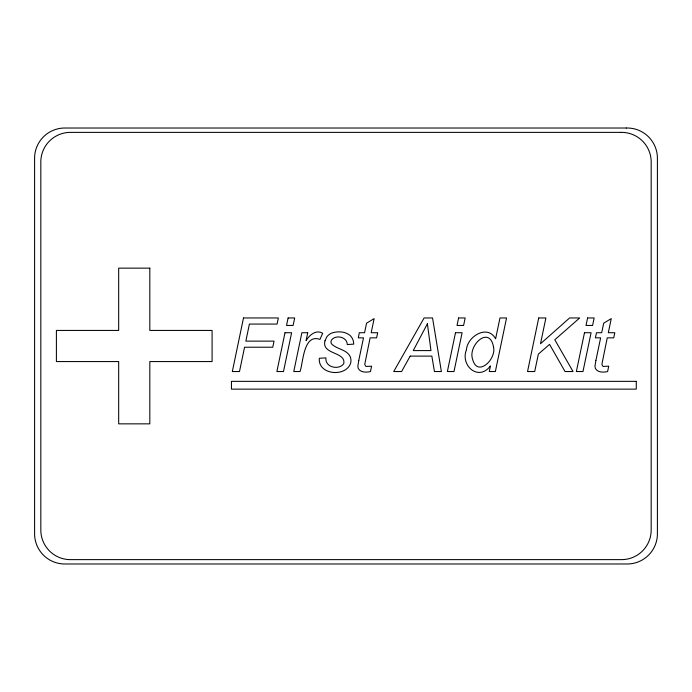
<?xml version="1.0" encoding="UTF-8"?>
<svg xmlns="http://www.w3.org/2000/svg" width="692" height="692" viewBox="0 0 692 692"><rect width="100%" height="100%" fill="white"/><g stroke="black" fill="none" stroke-linecap="round" stroke-linejoin="round"><path stroke-width="1.04" d="M493.543 347.09C496.527 359.165 477.177 378.074 472.506 358.897C467.974 345.325 489.555 324.859 493.543 347.09M324.989 340.81C321.244 354.849 346.009 351.38 343.768 363.637C338.933 370.583 324.73 367.322 325.932 357.868L319.315 358.274C317.827 374.813 345.42 377.486 350.524 363.508A10.138 10.138 0 0 0 350.178 356.622C346.649 349.175 336.416 349.365 331.347 343.647L330.932 341.935L331.407 340.17C335.551 334.297 347.272 336.805 347.272 344.564L353.742 344.123L353.439 341.502A11.366 11.366 0 0 0 349.78 335.222C345.074 331.468 338.431 331.234 332.8 332.67A11.92 11.92 0 0 0 326.814 336.866L324.989 340.81M466.451 349.728C460.016 365.627 478.674 381.776 490.438 365.912L489.27 371.535L495.368 371.535L506.553 317.957L499.979 317.957L495.593 338.829C487.782 324.02 467.368 336.251 466.451 349.728M358.785 360.394L357.833 366.276L358.274 368.533C360.731 372.703 366.345 372.486 370.48 371.578L371.578 366.163L366.345 366.449L365.454 365.982L364.779 364.191L370.116 337.843L376.586 337.843L377.685 332.722L371.18 332.722L374.138 318.614L366.57 323.181L364.563 332.722L359.338 332.722L358.274 337.843L363.499 337.843L358.785 360.394M595.916 360.394L594.964 366.276L595.405 368.533C597.862 372.703 603.476 372.486 607.611 371.578L608.709 366.163L603.476 366.449L602.585 365.982L601.91 364.191L607.247 337.843L613.717 337.843L614.816 332.722L608.311 332.722L611.27 318.614L603.701 323.181L601.694 332.722L596.469 332.722L595.405 337.843L600.63 337.843L595.916 360.394M307.724 332.722L306.08 340.654C309.298 335.127 316.14 329.21 322.671 333.267L319.972 339.409C303.321 333.293 303.174 363.101 300.051 371.535L293.763 371.535L301.876 332.722L307.724 332.722M243.506 317.957L232.322 371.535L239.493 371.535L244.57 347.228L272.752 347.228L274.032 341.13L245.85 341.13L249.397 324.064L277.06 324.064L278.34 317.957L243.506 317.957M284.992 332.722L276.878 371.535L283.495 371.535L291.609 332.722L284.992 332.722M455.492 332.722L447.378 371.535L453.995 371.535L462.109 332.722L455.492 332.722M538.722 317.957L527.538 371.535L534.7 371.535L538.35 354.14L549.569 344.382L565.035 371.535L573.037 371.535L554.802 339.772L579.688 317.957L569.602 317.957L540.513 343.76L545.884 317.957L538.722 317.957M584.481 332.722L576.367 371.535L582.975 371.535L591.089 332.722L584.481 332.722M288.097 317.957L286.531 325.448L293.105 325.448L294.68 317.957L288.097 317.957M458.606 317.957L457.031 325.448L463.605 325.448L465.18 317.957L458.606 317.957M587.586 317.957L586.012 325.448L592.594 325.448L594.16 317.957L587.586 317.957M427.388 323.804L413.245 350.593L430.969 350.593L427.388 323.804M410.174 356.112L401.585 371.535L393.731 371.535L424.101 317.957L432.543 317.957L441.384 371.535L434.446 371.535L431.851 356.112L410.174 356.112M626.26 128.02L65.74 128.02A30.232 30.232 0 0 0 34.6 159.16L34.6 532.84A30.232 30.232 0 0 0 65.74 563.98L626.26 563.98A30.232 30.232 0 0 0 657.4 532.84L657.4 159.16A30.232 30.232 0 0 0 626.26 128.02M620.655 132.38L71.345 132.38A29.626 29.626 0 0 0 40.828 162.897L40.828 529.103A29.626 29.626 0 0 0 71.345 559.62L620.655 559.62A29.626 29.626 0 0 0 651.172 529.103L651.172 162.897A29.626 29.626 0 0 0 620.655 132.38M149.818 268.15L118.678 268.15L118.678 330.43L56.398 330.43L56.398 361.57L118.678 361.57L118.678 423.85L149.818 423.85L149.818 361.57L212.098 361.57L212.098 330.43L149.818 330.43L149.818 268.15M636.268 381.353L231.448 381.353L231.448 389.138L636.268 389.138L636.268 381.353"/></g></svg>
